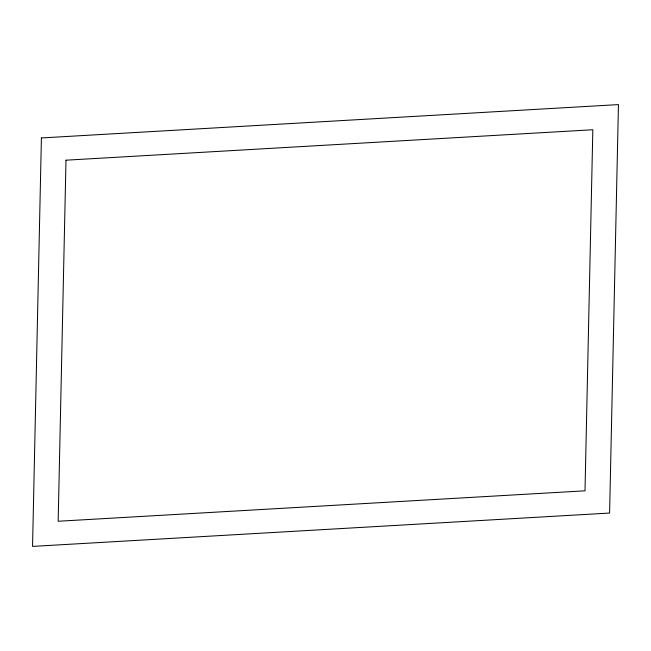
<?xml version="1.0" encoding="UTF-8"?>
<svg xmlns="http://www.w3.org/2000/svg" width="651" height="651" viewBox="0 0 651 651"><rect width="100%" height="100%" fill="white"/><g stroke="black" fill="none" stroke-linecap="round" stroke-linejoin="round"><path stroke-width="0.98" d="M41.404 137.947L32.55 546.401L609.596 513.053L618.45 104.599L41.404 137.947M65.995 160.187L58.167 521.256L585.005 490.813L592.833 129.744L65.995 160.187"/></g></svg>
